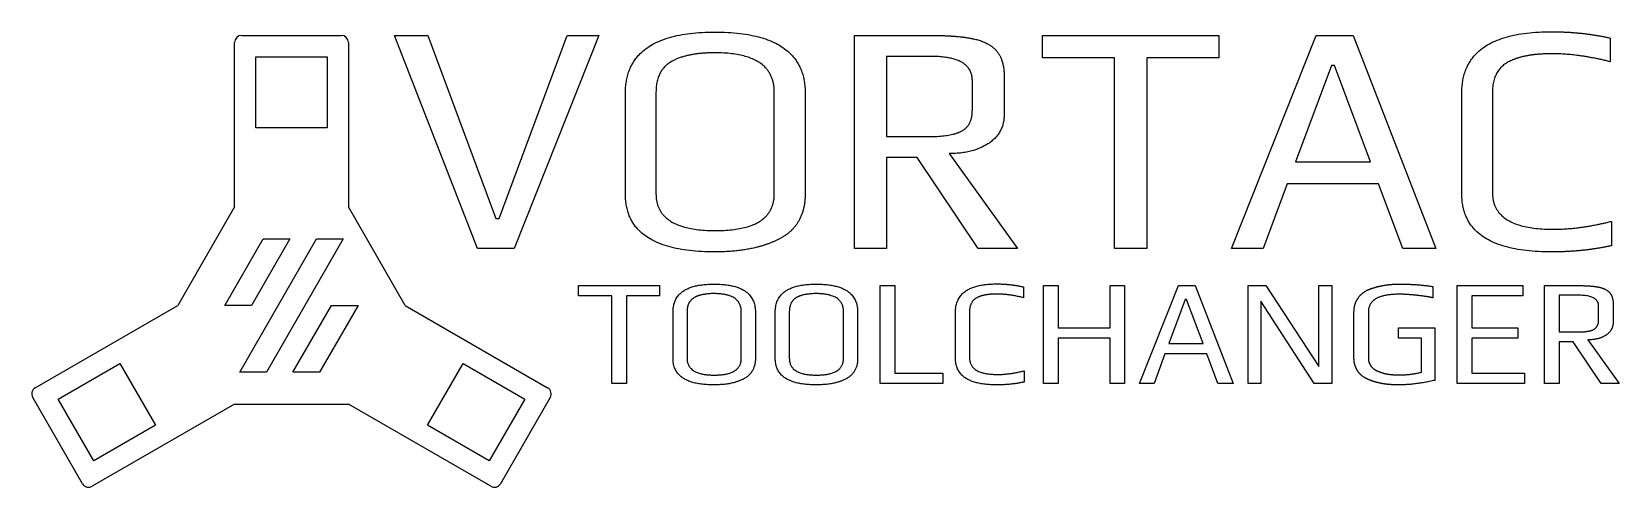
# Model space of a CAD drawing. Header units: millimetres. Extents: x -30 to 149, y -24 to 27.
import ezdxf

# ---------------------------------------------------------------- set-up
doc = ezdxf.new("R2010")
doc.units = ezdxf.units.MM
doc.layers.get('0').update_dxf_attribs({"linetype": 'CONTINUOUS'})

msp = doc.modelspace()

# ---------------------------------------------------------------- linework, layer by layer
for p, q in [((-5.99, 27), (5.21, 27)), ((62.98, 27), (71.41, 27)), ((62.98, 3), (62.98, 27)), ((-6.79, 7.69), (-6.79, 26.2)), ((6.01, 26.2), (6.01, 7.69)), ((148.03, 26.7), (148.03, 24.04)), ((71.6, 24.63), (66.57, 24.63)), ((66.57, 24.63), (66.57, 15.61)), ((76.25, 18.61), (76.25, 21.93)), ((79.84, 22.3), (79.84, 18.16)), ((37.2, 9.14), (37.2, 20.49)), ((40.64, 20.6), (40.64, 9.18)), ((53.96, 9.18), (53.96, 20.6)), ((57.43, 20.53), (57.43, 9.14)), ((131.35, 9.14), (131.35, 20.53)), ((134.79, 20.57), (134.79, 9.32)), ((66.57, 15.61), (71.26, 15.61)), ((70.04, 13.24), (66.57, 13.24)), ((66.57, 13.24), (66.57, 3)), ((76.92, 3), (70.04, 13.24)), ((73.63, 13.69), (81.32, 3)), ((-6.79, 7.69), (-13.19, -3.4)), ((12.41, -3.4), (6.01, 7.69)), ((148.18, 6.07), (148.18, 3.33)), ((66.57, 3), (62.98, 3)), ((81.32, 3), (76.92, 3)), ((82, -1.3), (82, -2.52)), ((128.07, -1.26), (128.07, -2.53)), ((140.66, -1.16), (144.53, -1.16)), ((140.66, -12.16), (140.66, -1.16)), ((-29.23, -12.66), (-13.19, -3.4)), ((12.41, -3.4), (28.44, -12.66)), ((144.61, -2.25), (142.31, -2.25)), ((142.31, -2.25), (142.31, -6.38)), ((146.75, -5.01), (146.75, -3.48)), ((148.39, -3.31), (148.39, -5.21)), ((42.56, -9.35), (42.56, -4.14)), ((44.14, -4.09), (44.14, -9.33)), ((50.24, -9.33), (50.24, -4.09)), ((51.83, -4.13), (51.83, -9.35)), ((54.07, -9.35), (54.07, -4.14)), ((55.65, -4.09), (55.65, -9.33)), ((61.75, -9.33), (61.75, -4.09)), ((63.34, -4.13), (63.34, -9.35)), ((74.36, -9.35), (74.36, -4.13)), ((75.93, -4.11), (75.93, -9.26)), ((119.21, -9.35), (119.21, -4.14)), ((120.83, -4.13), (120.83, -9.31)), ((124.22, -7.06), (124.22, -5.91)), ((124.22, -5.91), (128.32, -5.91)), ((126.8, -7.06), (124.22, -7.06)), ((126.8, -10.91), (126.8, -7.06)), ((128.32, -5.91), (128.32, -11.82)), ((142.31, -6.38), (144.46, -6.38)), ((143.9, -7.47), (142.31, -7.47)), ((142.31, -7.47), (142.31, -12.16)), ((147.05, -12.16), (143.9, -7.47)), ((145.54, -7.26), (149.07, -12.16)), ((82.07, -10.75), (82.07, -12.01)), ((142.31, -12.16), (140.66, -12.16)), ((149.07, -12.16), (147.05, -12.16)), ((-23.92, -23.45), (-29.52, -13.75)), ((28.73, -13.75), (23.13, -23.45)), ((-6.79, -14.49), (-22.83, -23.74)), ((-6.79, -14.49), (6.01, -14.49)), ((22.04, -23.74), (6.01, -14.49))]:
    msp.add_line(p, q)
for points in [[(20.53, 3), (11.21, 27), (14.94, 27), (22.63, 6.4), (22.97, 6.4), (30.66, 27), (34.21, 27), (24.67, 3)], [(84.13, 24.49), (84.13, 27), (103.99, 27), (103.99, 24.49), (95.89, 24.49), (95.89, 3), (92.27, 3), (92.27, 24.49)], [(119.11, 27), (128.43, 3), (124.7, 3), (121.96, 10.29), (111.68, 10.29), (108.98, 3), (105.43, 3), (114.97, 27)], [(-4.39, 16.6), (-4.39, 24.6), (3.61, 24.6), (3.61, 16.6)], [(121.07, 12.76), (117.01, 23.6), (116.67, 23.6), (112.61, 12.76)], [(-4.89, -3.4), (-7.89, -3.4), (-3.56, 4.1), (-0.56, 4.1)], [(5.44, 4.1), (-3.22, -10.9), (-6.22, -10.9), (2.44, 4.1)], [(35.66, -12.16), (35.66, -2.31), (31.93, -2.31), (31.93, -1.16), (41.04, -1.16), (41.04, -2.31), (37.32, -2.31), (37.32, -12.16)], [(72.93, -11.01), (72.93, -12.16), (65.88, -12.16), (65.88, -1.16), (67.53, -1.16), (67.53, -11.01)], [(91.75, -12.16), (91.75, -7.06), (85.9, -7.06), (85.9, -12.16), (84.26, -12.16), (84.26, -1.16), (85.9, -1.16), (85.9, -5.91), (91.75, -5.91), (91.75, -1.16), (93.39, -1.16), (93.39, -12.16)], [(103.9, -12.16), (102.65, -8.82), (97.93, -8.82), (96.7, -12.16), (95.07, -12.16), (99.44, -1.16), (101.34, -1.16), (105.61, -12.16)], [(114.71, -12.16), (108.73, -2.92), (108.73, -12.16), (107.29, -12.16), (107.29, -1.16), (109.27, -1.16), (115.26, -10.25), (115.26, -1.16), (116.7, -1.16), (116.7, -12.16)], [(137.66, -5.91), (137.66, -7.06), (132.48, -7.06), (132.48, -11.01), (138.39, -11.01), (138.39, -12.16), (130.83, -12.16), (130.83, -1.16), (138.22, -1.16), (138.22, -2.31), (132.48, -2.31), (132.48, -5.91)], [(7.11, -3.4), (2.78, -10.9), (-0.22, -10.9), (4.11, -3.4)], [(100.22, -2.72), (98.36, -7.69), (102.24, -7.69), (100.37, -2.72)], [(-15.71, -16.86), (-22.64, -20.86), (-26.64, -13.94), (-19.71, -9.94)], [(18.93, -9.94), (25.86, -13.94), (21.86, -20.86), (14.93, -16.86)]]:
    msp.add_lwpolyline(points, close=True)
for centre, start, end in [((-5.99, 26.2), 90, 180), ((5.21, 26.2), 0, 90), ((-28.83, -13.35), 120, 210), ((28.04, -13.35), -30, 60), ((-23.23, -23.05), 210, 300), ((22.44, -23.05), 240, 330)]:
    msp.add_arc(centre, 0.8, start, end)
for points in [[(37.2, 20.49), (37.2, 27.37), (47.26, 27.37)], [(47.26, 27.37), (57.43, 27.37), (57.43, 20.53)], [(71.41, 27), (74.59, 27), (76.38, 26.61)], [(131.35, 20.53), (131.35, 27.41), (141.45, 27.41)], [(141.45, 27.41), (144.89, 27.41), (148.03, 26.7)], [(47.3, 25.04), (44.08, 25.04), (42.36, 24.04)], [(53.96, 20.6), (53.96, 25.04), (47.3, 25.04)], [(76.38, 26.61), (78.18, 26.22), (79.01, 25.22)], [(79.01, 25.22), (79.84, 24.23), (79.84, 22.3)], [(42.36, 24.04), (40.64, 23.04), (40.64, 20.6)], [(76.25, 21.93), (76.25, 24.63), (71.6, 24.63)], [(136.94, 24.19), (134.79, 23.27), (134.79, 20.57)], [(139.01, 24.76), (137.94, 24.6), (136.94, 24.19)], [(141.52, 24.93), (140.08, 24.93), (139.01, 24.76)], [(148.03, 24.04), (144.48, 24.93), (141.52, 24.93)], [(75.09, 16.26), (76.25, 16.9), (76.25, 18.61)], [(79.84, 18.16), (79.84, 16.02), (78.09, 14.85)], [(71.26, 15.61), (73.93, 15.61), (75.09, 16.26)], [(78.09, 14.85), (76.33, 13.69), (73.63, 13.69)], [(47.26, 2.63), (37.2, 2.63), (37.2, 9.14)], [(40.64, 9.18), (40.64, 5.03), (47.34, 5.03)], [(47.34, 5.03), (53.96, 5.03), (53.96, 9.18)], [(57.43, 9.14), (57.43, 5.66), (54.62, 4.15)], [(141.45, 2.63), (131.35, 2.63), (131.35, 9.14)], [(134.79, 9.32), (134.79, 5.18), (141.67, 5.18)], [(141.67, 5.18), (144.63, 5.18), (148.18, 6.07)], [(54.62, 4.15), (51.81, 2.63), (47.26, 2.63)], [(148.18, 3.33), (145.04, 2.63), (141.45, 2.63)], [(42.56, -4.14), (42.56, -0.99), (47.17, -0.99)], [(47.17, -0.99), (51.83, -0.99), (51.83, -4.13)], [(54.07, -4.14), (54.07, -0.99), (58.68, -0.99)], [(58.68, -0.99), (63.34, -0.99), (63.34, -4.13)], [(74.36, -4.13), (74.36, -0.97), (78.98, -0.97)], [(78.98, -0.97), (80.56, -0.97), (82, -1.3)], [(119.7, -2.52), (120.19, -1.84), (121.05, -1.53)], [(121.05, -1.53), (121.88, -1.25), (122.64, -1.12)], [(122.64, -1.12), (123.39, -0.99), (124.27, -0.99)], [(124.27, -0.99), (126.37, -0.99), (128.07, -1.26)], [(144.53, -1.16), (145.98, -1.16), (146.81, -1.34)], [(146.81, -1.34), (147.63, -1.52), (148.01, -1.97)], [(44.93, -2.52), (44.14, -2.97), (44.14, -4.09)], [(47.19, -2.06), (45.71, -2.06), (44.93, -2.52)], [(50.24, -4.09), (50.24, -2.06), (47.19, -2.06)], [(56.43, -2.52), (55.65, -2.97), (55.65, -4.09)], [(58.7, -2.06), (57.22, -2.06), (56.43, -2.52)], [(61.75, -4.09), (61.75, -2.06), (58.7, -2.06)], [(76.92, -2.45), (75.93, -2.87), (75.93, -4.11)], [(77.87, -2.19), (77.37, -2.26), (76.92, -2.45)], [(79.02, -2.11), (78.36, -2.11), (77.87, -2.19)], [(82, -2.52), (80.37, -2.11), (79.02, -2.11)], [(119.21, -4.14), (119.21, -3.19), (119.7, -2.52)], [(124.31, -2.13), (120.83, -2.13), (120.83, -4.13)], [(126.23, -2.25), (125.04, -2.13), (124.31, -2.13)], [(128.07, -2.53), (127.43, -2.38), (126.23, -2.25)], [(146.75, -3.48), (146.75, -2.25), (144.61, -2.25)], [(148.01, -1.97), (148.39, -2.43), (148.39, -3.31)], [(146.21, -6.08), (146.75, -5.79), (146.75, -5.01)], [(148.39, -5.21), (148.39, -6.19), (147.59, -6.73)], [(144.46, -6.38), (145.68, -6.38), (146.21, -6.08)], [(147.59, -6.73), (146.78, -7.26), (145.54, -7.26)], [(47.17, -12.33), (42.56, -12.33), (42.56, -9.35)], [(44.14, -9.33), (44.14, -11.23), (47.21, -11.23)], [(47.21, -11.23), (50.24, -11.23), (50.24, -9.33)], [(51.83, -9.35), (51.83, -10.94), (50.54, -11.64)], [(58.68, -12.33), (54.07, -12.33), (54.07, -9.35)], [(55.65, -9.33), (55.65, -11.23), (58.71, -11.23)], [(58.71, -11.23), (61.75, -11.23), (61.75, -9.33)], [(63.34, -9.35), (63.34, -10.94), (62.05, -11.64)], [(78.98, -12.33), (74.36, -12.33), (74.36, -9.35)], [(75.93, -9.26), (75.93, -11.16), (79.09, -11.16)], [(119.54, -10.64), (119.21, -10.06), (119.21, -9.35)], [(120.37, -11.49), (119.87, -11.18), (119.54, -10.64)], [(120.83, -9.31), (120.83, -9.86), (121.16, -10.26)], [(121.16, -10.26), (121.49, -10.67), (122.07, -10.86)], [(50.54, -11.64), (49.26, -12.33), (47.17, -12.33)], [(62.05, -11.64), (60.76, -12.33), (58.68, -12.33)], [(82.07, -12.01), (80.63, -12.33), (78.98, -12.33)], [(79.09, -11.16), (80.44, -11.16), (82.07, -10.75)], [(121.63, -12.01), (120.88, -11.8), (120.37, -11.49)], [(122.89, -12.26), (122.29, -12.19), (121.63, -12.01)], [(122.07, -10.86), (122.61, -11.06), (123.15, -11.14)], [(124.27, -12.33), (123.49, -12.33), (122.89, -12.26)], [(123.15, -11.14), (123.7, -11.21), (124.37, -11.21)], [(128.32, -11.82), (126.12, -12.33), (124.27, -12.33)], [(124.37, -11.21), (125.51, -11.21), (126.8, -10.91)]]:
    msp.add_open_spline(points, degree=2)

doc.saveas('drawing.dxf')
